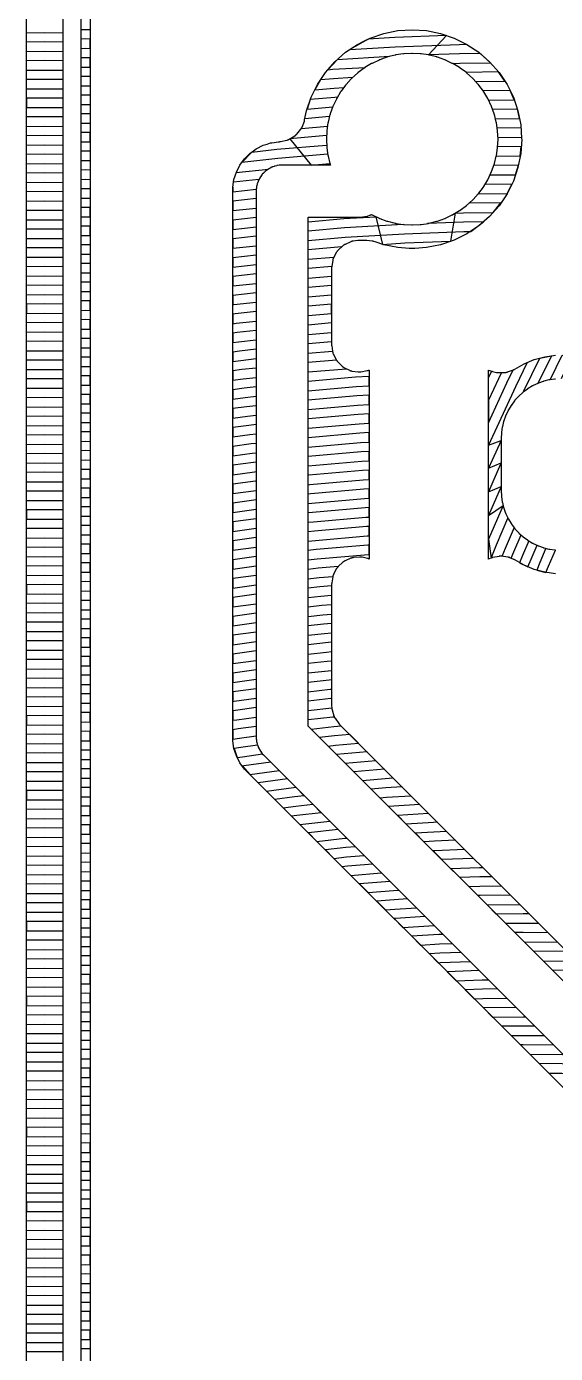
# Model space of a CAD drawing. Header units: metres. Extents: x 100 to 171, y -146 to -25.
# Drawn here: x 100.08 to 110.25, y -65.36 to -39.83 of the extents above; entities that cross this region are included whole.
import ezdxf

# ---------------------------------------------------------------- set-up
doc = ezdxf.new("R2010")
doc.units = ezdxf.units.M

msp = doc.modelspace()

# ---------------------------------------------------------------- linework, layer by layer
for points in [[(100.085, -145.421), (100.085, -25.379), (100.088, -25.314), (100.101, -25.229), (100.122, -25.146), (100.151, -25.065), (100.187, -24.987), (100.232, -24.913), (100.283, -24.844), (100.341, -24.781), (100.404, -24.723), (100.473, -24.672), (100.547, -24.627), (100.625, -24.591), (100.706, -24.562), (100.789, -24.541), (100.874, -24.528), (100.939, -24.525), (169.981, -24.525)], [(100.785, -25.393), (100.785, -25.396), (100.785, -25.4), (100.785, -145.4)], [(101.135, -145.225), (101.135, -25.575)], [(101.311, -26.394), (101.223, -26.393), (101.135, -26.394), (101.135, -26.214), (101.223, -26.213), (101.318, -26.215), (101.313, -26.25), (101.312, -26.253), (101.312, -26.257), (101.311, -26.26), (101.311, -26.264), (101.311, -26.267), (101.311, -26.271), (101.311, -26.275), (101.311, -144.525)], [(100.085, -39.954), (100.435, -39.95), (100.785, -39.954), (100.785, -40.134), (100.435, -40.13), (100.085, -40.134)], [(101.311, -40.794), (101.223, -40.793), (101.135, -40.794), (101.135, -40.614), (101.223, -40.613), (101.311, -40.614), (101.311, -40.434), (101.223, -40.433), (101.135, -40.434), (101.135, -40.254), (101.223, -40.253), (101.311, -40.254), (101.311, -40.074), (101.223, -40.073), (101.135, -40.074), (101.135, -39.894), (101.223, -39.893), (101.311, -39.894)], [(104.049, -42.925), (104.073, -42.777), (104.119, -42.635), (104.187, -42.502), (104.275, -42.381), (104.381, -42.275), (104.502, -42.187), (104.635, -42.119), (104.712, -42.094), (104.777, -42.073), (104.8, -42.069), (104.926, -42.049), (104.942, -42.049), (104.945, -42.049), (104.949, -42.049), (104.952, -42.048), (104.956, -42.048), (104.96, -42.047), (104.963, -42.047), (104.967, -42.046), (104.97, -42.045), (105.09, -42.019), (105.094, -42.018), (105.098, -42.017), (105.101, -42.016), (105.105, -42.015), (105.109, -42.014), (105.112, -42.012), (105.116, -42.011), (105.119, -42.009), (105.123, -42.008), (105.126, -42.006), (105.13, -42.004), (105.133, -42.002), (105.136, -42.001), (105.241, -41.936), (105.244, -41.934), (105.248, -41.932), (105.251, -41.93), (105.254, -41.928), (105.257, -41.925), (105.26, -41.923), (105.263, -41.921), (105.265, -41.918), (105.268, -41.915), (105.271, -41.913), (105.274, -41.91), (105.276, -41.907), (105.279, -41.904), (105.357, -41.809), (105.36, -41.806), (105.362, -41.803), (105.364, -41.8), (105.366, -41.797), (105.368, -41.794), (105.37, -41.791), (105.372, -41.787), (105.374, -41.784), (105.376, -41.781), (105.378, -41.777), (105.379, -41.774), (105.381, -41.77), (105.382, -41.767), (105.426, -41.652), (105.427, -41.648), (105.428, -41.645), (105.429, -41.641), (105.43, -41.638), (105.431, -41.635), (105.432, -41.631), (105.432, -41.628), (105.467, -41.455), (105.555, -41.194), (105.677, -40.947), (105.83, -40.719), (106.012, -40.512), (106.219, -40.33), (106.447, -40.177), (106.571, -40.116), (106.694, -40.055), (106.955, -39.967), (107.225, -39.913), (107.5, -39.895), (107.775, -39.913), (108.045, -39.967), (108.306, -40.055), (108.553, -40.177), (108.781, -40.33), (108.988, -40.512), (109.17, -40.719), (109.323, -40.947), (109.445, -41.194), (109.533, -41.455), (109.587, -41.725), (109.604, -41.99), (109.605, -42), (109.587, -42.275), (109.533, -42.545), (109.445, -42.806), (109.323, -43.053), (109.17, -43.281), (108.988, -43.488), (108.781, -43.67), (108.553, -43.823), (108.306, -43.945), (108.045, -44.033), (107.775, -44.087), (107.549, -44.102), (107.5, -44.105), (107.444, -44.101), (107.225, -44.087), (106.955, -44.033), (106.789, -43.977), (106.786, -43.976), (106.783, -43.975), (106.757, -43.967), (106.753, -43.966), (106.749, -43.965), (106.745, -43.964), (106.742, -43.963), (106.738, -43.963), (106.734, -43.962), (106.73, -43.962), (106.727, -43.961), (106.627, -43.953), (106.627, -43.953), (106.623, -43.952), (106.62, -43.952), (106.616, -43.951), (106.612, -43.951), (106.609, -43.951), (106.605, -43.951), (106.601, -43.951), (106.601, -43.951), (106.601, -43.95), (106.597, -43.95), (106.593, -43.95), (106.59, -43.95), (106.586, -43.95), (106.583, -43.95), (106.581, -43.951), (106.475, -43.951), (106.471, -43.951), (106.467, -43.951), (106.463, -43.951), (106.46, -43.951), (106.456, -43.952), (106.364, -43.963), (106.361, -43.964), (106.357, -43.964), (106.353, -43.965), (106.35, -43.966), (106.346, -43.966), (106.343, -43.967), (106.339, -43.968), (106.336, -43.969), (106.333, -43.971), (106.329, -43.972), (106.326, -43.973), (106.322, -43.975), (106.21, -44.024), (106.206, -44.026), (106.203, -44.027), (106.199, -44.029), (106.196, -44.031), (106.193, -44.033), (106.19, -44.035), (106.186, -44.037), (106.183, -44.039), (106.18, -44.041), (106.177, -44.044), (106.174, -44.046), (106.171, -44.048), (106.168, -44.051), (106.078, -44.134), (106.075, -44.137), (106.072, -44.14), (106.07, -44.142), (106.067, -44.145), (106.065, -44.148), (106.062, -44.151), (106.06, -44.154), (106.058, -44.157), (106.055, -44.16), (106.053, -44.164), (106.051, -44.167), (106.049, -44.17), (106.047, -44.173), (105.989, -44.282), (105.987, -44.285), (105.985, -44.288), (105.984, -44.292), (105.982, -44.295), (105.981, -44.299), (105.98, -44.303), (105.978, -44.306), (105.977, -44.31), (105.976, -44.313), (105.975, -44.317), (105.974, -44.321), (105.973, -44.325), (105.973, -44.328), (105.953, -44.45), (105.952, -44.453), (105.952, -44.457), (105.951, -44.46), (105.951, -44.464), (105.951, -44.467), (105.951, -44.471), (105.951, -44.475), (105.951, -45.956), (105.951, -45.959), (105.951, -45.963), (105.951, -45.966), (105.951, -45.97), (105.951, -45.973), (105.952, -45.977), (105.966, -46.078), (105.966, -46.082), (105.967, -46.085), (105.968, -46.089), (105.969, -46.093), (105.97, -46.096), (105.971, -46.1), (105.972, -46.104), (105.973, -46.107), (105.974, -46.111), (105.976, -46.114), (105.977, -46.118), (105.979, -46.121), (106.031, -46.233), (106.033, -46.236), (106.035, -46.239), (106.036, -46.243), (106.038, -46.246), (106.04, -46.249), (106.042, -46.252), (106.045, -46.256), (106.047, -46.259), (106.049, -46.262), (106.052, -46.265), (106.054, -46.268), (106.057, -46.27), (106.059, -46.273), (106.145, -46.362), (106.148, -46.364), (106.15, -46.367), (106.153, -46.369), (106.156, -46.372), (106.159, -46.374), (106.162, -46.377), (106.165, -46.379), (106.168, -46.381), (106.171, -46.383), (106.175, -46.385), (106.178, -46.387), (106.181, -46.389), (106.185, -46.391), (106.295, -46.447), (106.298, -46.448), (106.301, -46.45), (106.305, -46.451), (106.308, -46.453), (106.312, -46.454), (106.316, -46.455), (106.319, -46.457), (106.323, -46.458), (106.327, -46.459), (106.33, -46.459), (106.334, -46.46), (106.338, -46.461), (106.342, -46.461), (106.464, -46.478), (106.467, -46.479), (106.471, -46.479), (106.475, -46.48), (106.479, -46.48), (106.483, -46.48), (106.486, -46.48), (106.49, -46.48), (106.494, -46.48), (106.498, -46.479), (106.502, -46.479), (106.505, -46.478), (106.509, -46.478), (106.513, -46.477), (106.634, -46.454), (106.637, -46.453), (106.641, -46.452), (106.644, -46.451), (106.648, -46.45), (106.651, -46.449), (106.654, -46.448), (106.658, -46.447), (106.67, -46.442), (106.67, -50.078), (106.658, -50.073), (106.654, -50.072), (106.651, -50.071), (106.648, -50.07), (106.645, -50.069), (106.641, -50.068), (106.638, -50.067), (106.538, -50.045), (106.534, -50.044), (106.531, -50.043), (106.527, -50.043), (106.523, -50.042), (106.519, -50.042), (106.516, -50.042), (106.512, -50.041), (106.508, -50.041), (106.504, -50.041), (106.501, -50.041), (106.497, -50.041), (106.493, -50.042), (106.37, -50.052), (106.367, -50.052), (106.363, -50.053), (106.359, -50.053), (106.355, -50.054), (106.351, -50.055), (106.348, -50.056), (106.344, -50.056), (106.34, -50.058), (106.337, -50.059), (106.333, -50.06), (106.329, -50.061), (106.326, -50.063), (106.322, -50.064), (106.21, -50.114), (106.206, -50.115), (106.203, -50.117), (106.199, -50.118), (106.196, -50.12), (106.193, -50.122), (106.19, -50.124), (106.186, -50.126), (106.183, -50.129), (106.18, -50.131), (106.177, -50.133), (106.174, -50.135), (106.171, -50.138), (106.168, -50.141), (106.078, -50.224), (106.075, -50.227), (106.072, -50.229), (106.07, -50.232), (106.067, -50.235), (106.065, -50.238), (106.062, -50.241), (106.06, -50.244), (106.058, -50.247), (106.055, -50.25), (106.053, -50.253), (106.051, -50.256), (106.049, -50.26), (106.047, -50.263), (105.989, -50.371), (105.987, -50.375), (105.985, -50.378), (105.984, -50.381), (105.982, -50.385), (105.981, -50.388), (105.98, -50.392), (105.978, -50.396), (105.977, -50.399), (105.976, -50.403), (105.975, -50.407), (105.974, -50.41), (105.973, -50.414), (105.973, -50.418), (105.953, -50.539), (105.952, -50.543), (105.952, -50.546), (105.951, -50.55), (105.951, -50.553), (105.951, -50.557), (105.951, -50.56), (105.951, -50.564), (105.951, -52.889), (105.951, -52.892), (105.951, -52.895), (105.951, -52.899), (105.954, -52.945), (105.954, -52.949), (105.954, -52.952), (105.955, -52.956), (105.955, -52.96), (105.956, -52.964), (105.957, -52.967), (105.958, -52.971), (105.959, -52.975), (105.96, -52.978), (105.995, -53.096), (105.996, -53.1), (105.997, -53.104), (105.998, -53.107), (106, -53.111), (106.001, -53.114), (106.003, -53.118), (106.005, -53.121), (106.006, -53.124), (106.008, -53.128), (106.01, -53.131), (106.012, -53.134), (106.014, -53.138), (106.016, -53.141), (106.088, -53.241), (106.09, -53.244), (106.092, -53.247), (106.094, -53.249), (106.097, -53.252), (106.099, -53.255), (106.102, -53.257), (106.104, -53.26), (116.74, -63.896)], [(108.274, -40.543), (108.413, -40.538), (109.005, -40.53), (108.807, -40.353), (108.409, -40.358), (107.81, -40.38), (108.162, -40.007), (107.166, -40.043), (106.655, -40.075), (106.298, -40.277), (107.175, -40.223), (108.404, -40.178), (108.55, -40.176)], [(100.085, -40.314), (100.435, -40.31), (100.785, -40.314)], [(100.785, -40.494), (100.435, -40.49), (100.085, -40.494)], [(116.707, -64.5), (105.5, -53.293), (105.5, -43.5), (106.5, -43.5), (106.504, -43.5), (106.507, -43.5), (106.542, -43.498), (106.545, -43.498), (106.549, -43.498), (106.553, -43.497), (106.556, -43.497), (106.59, -43.492), (106.594, -43.491), (106.598, -43.491), (106.601, -43.49), (106.605, -43.489), (106.638, -43.481), (106.642, -43.48), (106.645, -43.479), (106.649, -43.478), (106.652, -43.476), (106.685, -43.465), (106.688, -43.463), (106.691, -43.462), (106.695, -43.461), (106.698, -43.459), (106.715, -43.451), (106.716, -43.452), (106.719, -43.453), (106.722, -43.455), (106.725, -43.457), (106.729, -43.458), (106.862, -43.521), (106.865, -43.523), (106.869, -43.524), (106.872, -43.526), (106.875, -43.527), (107.014, -43.577), (107.018, -43.578), (107.021, -43.579), (107.025, -43.58), (107.028, -43.581), (107.171, -43.617), (107.174, -43.618), (107.178, -43.618), (107.182, -43.619), (107.185, -43.62), (107.331, -43.641), (107.335, -43.642), (107.338, -43.642), (107.342, -43.642), (107.346, -43.643), (107.493, -43.65), (107.496, -43.65), (107.5, -43.65), (107.504, -43.65), (107.507, -43.65), (107.654, -43.643), (107.658, -43.642), (107.662, -43.642), (107.665, -43.642), (107.669, -43.641), (107.815, -43.62), (107.818, -43.619), (107.822, -43.618), (107.826, -43.618), (107.829, -43.617), (107.972, -43.581), (107.975, -43.58), (107.979, -43.579), (107.982, -43.578), (107.986, -43.577), (108.125, -43.527), (108.128, -43.526), (108.131, -43.524), (108.135, -43.523), (108.138, -43.521), (108.271, -43.458), (108.275, -43.457), (108.278, -43.455), (108.281, -43.453), (108.284, -43.452), (108.41, -43.376), (108.414, -43.374), (108.417, -43.372), (108.42, -43.37), (108.423, -43.368), (108.541, -43.28), (108.544, -43.278), (108.547, -43.275), (108.55, -43.273), (108.552, -43.271), (108.661, -43.172), (108.664, -43.169), (108.667, -43.167), (108.669, -43.164), (108.672, -43.161), (108.771, -43.052), (108.773, -43.05), (108.775, -43.047), (108.778, -43.044), (108.78, -43.041), (108.868, -42.923), (108.87, -42.92), (108.872, -42.917), (108.874, -42.914), (108.876, -42.91), (108.952, -42.784), (108.953, -42.781), (108.955, -42.778), (108.957, -42.775), (108.958, -42.771), (109.021, -42.638), (109.023, -42.635), (109.024, -42.631), (109.026, -42.628), (109.027, -42.625), (109.077, -42.486), (109.078, -42.482), (109.079, -42.479), (109.08, -42.475), (109.081, -42.472), (109.117, -42.329), (109.118, -42.326), (109.118, -42.322), (109.119, -42.318), (109.12, -42.315), (109.141, -42.169), (109.142, -42.165), (109.142, -42.162), (109.142, -42.158), (109.143, -42.154), (109.15, -42.007), (109.15, -42.004), (109.15, -42), (109.15, -41.996), (109.15, -41.993), (109.143, -41.846), (109.142, -41.842), (109.142, -41.838), (109.142, -41.835), (109.141, -41.831), (109.12, -41.685), (109.119, -41.682), (109.118, -41.678), (109.118, -41.674), (109.117, -41.671), (109.081, -41.528), (109.08, -41.525), (109.079, -41.521), (109.078, -41.518), (109.077, -41.514), (109.027, -41.375), (109.026, -41.372), (109.024, -41.369), (109.023, -41.365), (109.021, -41.362), (108.958, -41.229), (108.957, -41.225), (108.955, -41.222), (108.953, -41.219), (108.952, -41.216), (108.876, -41.09), (108.874, -41.086), (108.872, -41.083), (108.87, -41.08), (108.868, -41.077), (108.78, -40.959), (108.778, -40.956), (108.775, -40.953), (108.773, -40.95), (108.771, -40.948), (108.672, -40.839), (108.669, -40.836), (108.667, -40.833), (108.664, -40.831), (108.661, -40.828), (108.552, -40.729), (108.55, -40.727), (108.547, -40.725), (108.544, -40.722), (108.541, -40.72), (108.423, -40.632), (108.42, -40.63), (108.417, -40.628), (108.414, -40.626), (108.41, -40.624), (108.284, -40.548), (108.281, -40.547), (108.278, -40.545), (108.275, -40.543), (108.271, -40.542), (108.138, -40.479), (108.135, -40.477), (108.131, -40.476), (108.128, -40.474), (108.125, -40.473), (107.986, -40.423), (107.982, -40.422), (107.979, -40.421), (107.975, -40.42), (107.972, -40.419), (107.829, -40.383), (107.826, -40.382), (107.822, -40.382), (107.818, -40.381), (107.815, -40.38), (107.669, -40.359), (107.665, -40.358), (107.662, -40.358), (107.658, -40.358), (107.654, -40.357), (107.507, -40.35), (107.504, -40.35), (107.5, -40.35), (107.496, -40.35), (107.493, -40.35), (107.346, -40.357), (107.342, -40.358), (107.338, -40.358), (107.335, -40.358), (107.331, -40.359), (107.185, -40.38), (107.182, -40.381), (107.178, -40.382), (107.174, -40.382), (107.171, -40.383), (107.028, -40.419), (107.025, -40.42), (107.021, -40.421), (107.018, -40.422), (107.014, -40.423), (106.875, -40.473), (106.872, -40.474), (106.869, -40.476), (106.865, -40.477), (106.862, -40.479), (106.729, -40.542), (106.725, -40.543), (106.722, -40.545), (106.719, -40.547), (106.716, -40.548), (106.59, -40.624), (106.586, -40.626), (106.583, -40.628), (106.58, -40.63), (106.577, -40.632), (106.459, -40.72), (106.456, -40.722), (106.453, -40.725), (106.45, -40.727), (106.448, -40.729), (106.339, -40.828), (106.336, -40.831), (106.333, -40.833), (106.331, -40.836), (106.328, -40.839), (106.229, -40.948), (106.227, -40.95), (106.225, -40.953), (106.222, -40.956), (106.22, -40.959), (106.132, -41.077), (106.13, -41.08), (106.128, -41.083), (106.126, -41.086), (106.124, -41.09), (106.048, -41.216), (106.047, -41.219), (106.045, -41.222), (106.043, -41.225), (106.042, -41.229), (105.979, -41.362), (105.977, -41.365), (105.976, -41.369), (105.974, -41.372), (105.973, -41.375), (105.923, -41.514), (105.922, -41.518), (105.921, -41.521), (105.92, -41.525), (105.919, -41.528), (105.883, -41.671), (105.882, -41.674), (105.882, -41.678), (105.881, -41.682), (105.88, -41.685), (105.859, -41.831), (105.858, -41.835), (105.858, -41.838), (105.858, -41.842), (105.857, -41.846), (105.85, -41.993), (105.85, -41.996), (105.85, -42), (105.85, -42.004), (105.85, -42.007), (105.857, -42.154), (105.858, -42.158), (105.858, -42.162), (105.858, -42.165), (105.859, -42.169), (105.88, -42.315), (105.881, -42.318), (105.882, -42.322), (105.882, -42.326), (105.883, -42.329), (105.919, -42.472), (105.92, -42.475), (105.921, -42.479), (105.922, -42.482), (105.923, -42.486), (105.928, -42.5), (105, -42.5), (104.996, -42.5), (104.993, -42.5), (104.958, -42.502), (104.955, -42.502), (104.951, -42.502), (104.947, -42.503), (104.944, -42.503), (104.91, -42.508), (104.906, -42.509), (104.902, -42.509), (104.899, -42.51), (104.895, -42.511), (104.862, -42.519), (104.858, -42.52), (104.855, -42.521), (104.851, -42.522), (104.848, -42.524), (104.815, -42.535), (104.812, -42.537), (104.809, -42.538), (104.805, -42.539), (104.802, -42.541), (104.771, -42.556), (104.767, -42.557), (104.764, -42.559), (104.761, -42.561), (104.758, -42.563), (104.728, -42.58), (104.725, -42.582), (104.722, -42.584), (104.719, -42.586), (104.716, -42.588), (104.688, -42.609), (104.686, -42.611), (104.683, -42.613), (104.68, -42.616), (104.677, -42.618), (104.652, -42.641), (104.649, -42.644), (104.646, -42.646), (104.644, -42.649), (104.641, -42.652), (104.618, -42.677), (104.616, -42.68), (104.613, -42.683), (104.611, -42.686), (104.609, -42.688), (104.588, -42.716), (104.586, -42.719), (104.584, -42.722), (104.582, -42.725), (104.58, -42.728), (104.563, -42.758), (104.561, -42.761), (104.559, -42.764), (104.557, -42.767), (104.556, -42.771), (104.541, -42.802), (104.539, -42.805), (104.538, -42.809), (104.537, -42.812), (104.535, -42.815), (104.524, -42.848), (104.522, -42.851), (104.521, -42.855), (104.52, -42.858), (104.519, -42.862), (104.511, -42.895), (104.51, -42.899), (104.509, -42.902), (104.509, -42.906), (104.508, -42.91), (104.503, -42.944), (104.503, -42.947), (104.502, -42.951), (104.502, -42.955), (104.502, -42.958), (104.5, -42.993), (104.5, -42.996), (104.5, -43), (104.5, -53.5)], [(107.064, -40.41), (106.057, -40.472), (105.876, -40.666), (105.973, -40.657), (106.598, -40.619)], [(100.085, -40.674), (100.435, -40.67), (100.785, -40.674)], [(106.354, -40.814), (105.987, -40.837), (105.736, -40.859), (105.627, -41.049), (106, -41.017), (106.186, -41.005)], [(108.722, -40.894), (109.283, -40.887), (109.161, -40.708), (108.536, -40.716)], [(100.785, -40.854), (100.435, -40.85), (100.085, -40.854)], [(100.085, -41.034), (100.435, -41.03), (100.785, -41.034)], [(101.311, -41.154), (101.223, -41.153), (101.135, -41.154), (101.135, -40.974), (101.223, -40.973), (101.311, -40.974)], [(108.969, -41.251), (109.462, -41.245), (109.381, -41.066), (108.864, -41.072)], [(100.785, -41.214), (100.435, -41.21), (100.085, -41.214), (100.085, -41.394), (100.435, -41.39), (100.785, -41.394)], [(101.311, -41.514), (101.223, -41.513), (101.135, -41.514), (101.135, -41.334), (101.223, -41.333), (101.311, -41.334)], [(106.062, -41.193), (106.013, -41.196), (105.541, -41.237), (105.478, -41.423), (105.971, -41.38)], [(100.785, -41.574), (100.435, -41.57), (100.085, -41.574)], [(105.91, -41.566), (105.437, -41.607)], [(109.101, -41.609), (109.563, -41.604), (109.523, -41.424), (109.047, -41.43)], [(100.085, -41.754), (100.435, -41.75), (100.785, -41.754)], [(101.311, -42.234), (101.223, -42.233), (101.135, -42.234), (101.135, -42.054), (101.223, -42.053), (101.311, -42.054), (101.311, -41.874), (101.223, -41.873), (101.135, -41.874), (101.135, -41.694), (101.223, -41.693), (101.311, -41.694)], [(105.369, -41.793), (105.871, -41.75)], [(109.591, -41.783), (109.135, -41.789)], [(100.785, -41.934), (100.435, -41.93), (100.085, -41.934)], [(100.085, -42.114), (100.435, -42.11), (100.785, -42.114)], [(105.877, -42.292), (104.915, -42.374), (104.224, -42.451), (104.417, -42.249), (104.897, -42.195), (105.855, -42.113)], [(105.853, -41.932), (105.148, -41.993), (105.557, -42.5), (105.918, -42.469)], [(109.149, -41.969), (109.603, -41.963)], [(100.785, -42.294), (100.435, -42.29), (100.085, -42.294)], [(109.117, -42.329), (109.577, -42.323), (109.596, -42.143), (109.143, -42.149)], [(100.085, -42.474), (100.435, -42.47), (100.785, -42.474)], [(101.311, -42.594), (101.223, -42.593), (101.135, -42.594), (101.135, -42.414), (101.223, -42.413), (101.311, -42.414)], [(104.116, -42.644), (104.736, -42.575)], [(108.997, -42.69), (109.486, -42.684), (109.541, -42.504), (109.068, -42.51)], [(100.785, -42.654), (100.435, -42.65), (100.085, -42.654)], [(100.085, -42.834), (100.435, -42.83), (100.785, -42.834)], [(101.311, -42.954), (101.223, -42.953), (101.135, -42.954), (101.135, -42.774), (101.223, -42.773), (101.311, -42.774)], [(104.553, -42.777), (104.064, -42.831)], [(108.77, -43.053), (109.326, -43.046), (109.415, -42.865), (108.899, -42.872)], [(100.785, -43.014), (100.435, -43.01), (100.085, -43.014)], [(101.311, -44.034), (101.223, -44.033), (101.135, -44.034), (101.135, -43.854), (101.223, -43.853), (101.311, -43.854), (101.311, -43.674), (101.223, -43.673), (101.135, -43.674), (101.135, -43.494), (101.223, -43.493), (101.311, -43.494), (101.311, -43.314), (101.223, -43.313), (101.135, -43.314), (101.135, -43.134), (101.223, -43.133), (101.311, -43.134)], [(115.881, -65.725), (104.275, -54.119), (104.187, -53.998), (104.119, -53.865), (104.073, -53.723), (104.049, -53.575), (104.049, -42.925), (104.049, -43.014), (104.501, -42.964)], [(100.085, -43.194), (100.435, -43.19), (100.785, -43.194)], [(100.785, -43.374), (100.435, -43.37), (100.085, -43.374)], [(104.5, -43.145), (104.049, -43.195), (104.049, -43.376), (104.5, -43.326), (104.5, -43.507), (104.049, -43.557), (104.049, -43.738), (104.5, -43.688), (104.5, -43.869), (104.049, -43.919), (104.049, -44.1), (104.5, -44.05), (104.5, -44.231), (104.049, -44.281), (104.049, -44.462), (104.5, -44.413), (104.5, -44.594), (104.049, -44.644), (104.049, -44.825), (104.5, -44.775), (104.5, -44.956), (104.049, -45.006), (104.049, -45.187), (104.071, -45.184), (104.5, -45.137), (104.5, -45.318), (104.093, -45.363), (104.049, -45.369), (104.049, -45.551), (104.115, -45.542), (104.5, -45.499), (104.5, -45.68), (104.137, -45.72), (104.049, -45.732), (104.049, -45.914), (104.159, -45.899), (104.5, -45.861), (104.5, -46.042), (104.181, -46.078), (104.049, -46.096), (104.049, -46.277), (104.203, -46.256), (104.5, -46.223), (104.5, -46.405), (104.225, -46.435), (104.049, -46.459), (104.049, -46.64), (104.247, -46.614), (104.5, -46.586), (104.5, -46.767), (104.269, -46.792), (104.049, -46.822), (104.049, -47.004), (104.291, -46.971), (104.5, -46.948), (104.5, -47.129), (104.313, -47.15), (104.049, -47.185), (104.049, -47.367), (104.336, -47.328), (104.5, -47.31), (104.5, -47.491), (104.358, -47.507), (104.049, -47.549), (104.049, -47.73), (104.38, -47.685), (104.5, -47.672), (104.5, -47.853), (104.402, -47.864), (104.049, -47.912), (104.049, -48.094), (104.424, -48.043), (104.5, -48.034), (104.5, -48.215), (104.446, -48.221), (104.049, -48.275), (104.049, -48.457), (104.468, -48.4), (104.5, -48.397), (104.5, -48.578), (104.49, -48.579), (104.049, -48.639), (104.049, -48.82), (104.5, -48.759), (104.5, -48.941), (104.049, -49.002), (104.049, -49.183), (104.5, -49.122), (104.5, -49.304), (104.049, -49.365), (104.049, -49.547), (104.5, -49.486), (104.5, -49.667), (104.049, -49.728), (104.049, -49.91), (104.5, -49.849), (104.5, -50.03), (104.049, -50.092), (104.049, -50.273), (104.5, -50.212), (104.5, -50.394), (104.049, -50.455), (104.049, -50.637), (104.5, -50.575), (104.5, -50.757), (104.049, -50.818), (104.049, -51), (104.5, -50.939), (104.5, -51.12), (104.049, -51.181), (104.049, -51.363), (104.5, -51.302), (104.5, -51.484), (104.049, -51.545), (104.049, -51.726), (104.5, -51.665), (104.5, -51.847), (104.049, -51.908), (104.049, -52.09), (104.5, -52.028), (104.5, -52.21), (104.049, -52.271), (104.049, -52.453), (104.5, -52.392), (104.5, -52.573), (104.049, -52.635), (104.049, -52.817), (104.075, -52.813), (104.5, -52.755), (104.5, -52.937), (104.101, -52.991), (104.049, -52.999), (104.049, -53.181), (104.128, -53.169), (104.5, -53.118), (104.5, -53.3), (104.154, -53.347), (104.049, -53.364), (104.049, -53.546), (104.181, -53.525), (104.5, -53.482), (104.5, -53.5), (104.5, -53.504), (104.5, -53.507), (104.502, -53.542), (104.502, -53.545), (104.502, -53.549), (104.503, -53.553), (104.503, -53.556), (104.508, -53.59), (104.509, -53.594), (104.509, -53.598), (104.51, -53.601), (104.511, -53.605), (104.519, -53.638), (104.52, -53.642), (104.521, -53.645), (104.522, -53.649), (104.524, -53.652), (104.535, -53.685), (104.537, -53.688), (104.538, -53.691), (104.539, -53.695), (104.541, -53.698), (104.556, -53.729), (104.557, -53.733), (104.559, -53.736), (104.561, -53.739), (104.563, -53.742), (104.58, -53.772), (104.582, -53.775), (104.584, -53.778), (104.586, -53.781), (104.588, -53.784), (104.609, -53.812), (104.611, -53.814), (104.613, -53.817), (104.616, -53.82), (104.618, -53.823), (104.641, -53.848), (104.644, -53.851), (104.646, -53.854), (116.146, -65.354)], [(107.324, -43.64), (106.198, -43.709), (105.5, -43.769), (105.5, -43.589), (106.185, -43.53), (106.8, -43.492), (106.93, -44.025), (107.36, -43.998), (108.243, -43.966), (108.333, -43.422), (108.484, -43.417), (109.058, -43.41), (109.206, -43.228), (108.591, -43.235)], [(100.085, -43.554), (100.435, -43.55), (100.785, -43.554)], [(106.142, -44.075), (105.5, -44.131), (105.5, -43.95), (106.212, -43.889), (107.352, -43.819), (108.493, -43.777), (108.624, -43.775), (108.87, -43.592), (108.488, -43.597), (107.797, -43.622)], [(100.785, -43.734), (100.435, -43.73), (100.085, -43.734)], [(100.085, -43.914), (100.435, -43.91), (100.785, -43.914), (100.785, -44.094), (100.435, -44.09), (100.085, -44.094)], [(100.085, -44.274), (100.435, -44.27), (100.785, -44.274)], [(101.311, -44.394), (101.223, -44.393), (101.135, -44.394), (101.135, -44.214), (101.223, -44.213), (101.311, -44.214)], [(105.952, -44.453), (105.5, -44.492), (105.5, -44.311), (105.996, -44.269)], [(100.785, -44.454), (100.435, -44.45), (100.085, -44.454)], [(100.085, -44.634), (100.435, -44.63), (100.785, -44.634)], [(101.311, -44.754), (101.223, -44.753), (101.135, -44.754), (101.135, -44.574), (101.223, -44.573), (101.311, -44.574)], [(105.951, -44.814), (105.5, -44.853), (105.5, -44.673), (105.951, -44.634)], [(100.785, -44.814), (100.435, -44.81), (100.085, -44.814)], [(100.085, -44.994), (100.435, -44.99), (100.785, -44.994)], [(100.785, -45.174), (100.435, -45.17), (100.085, -45.174), (100.085, -45.354), (100.435, -45.35), (100.785, -45.354)], [(101.311, -45.834), (101.223, -45.833), (101.135, -45.834), (101.135, -45.654), (101.223, -45.653), (101.311, -45.654), (101.311, -45.474), (101.223, -45.473), (101.135, -45.474), (101.135, -45.294), (101.223, -45.293), (101.311, -45.294), (101.311, -45.114), (101.223, -45.113), (101.135, -45.114), (101.135, -44.934), (101.223, -44.933), (101.311, -44.934)], [(105.951, -45.537), (105.5, -45.576), (105.5, -45.395), (105.951, -45.356), (105.951, -45.176), (105.5, -45.215), (105.5, -45.034), (105.951, -44.995)], [(100.785, -45.534), (100.435, -45.53), (100.085, -45.534)], [(100.085, -45.714), (100.435, -45.71), (100.785, -45.714)], [(100.785, -45.894), (100.435, -45.89), (100.085, -45.894)], [(105.951, -45.898), (105.5, -45.937), (105.5, -45.757), (105.951, -45.718)], [(100.085, -46.074), (100.435, -46.07), (100.785, -46.074)], [(101.311, -46.194), (101.223, -46.193), (101.135, -46.194), (101.135, -46.014), (101.223, -46.013), (101.311, -46.014)], [(106.042, -46.252), (105.5, -46.298), (105.5, -46.118), (105.966, -46.078)], [(108.97, -50.078), (108.97, -46.442), (109.025, -46.463), (109.029, -46.464), (109.033, -46.466), (109.037, -46.467), (109.041, -46.468), (109.12, -46.488), (109.124, -46.489), (109.127, -46.489), (109.131, -46.49), (109.135, -46.491), (109.138, -46.491), (109.142, -46.492), (109.146, -46.492), (109.15, -46.492), (109.153, -46.492), (109.157, -46.492), (109.161, -46.492), (109.284, -46.489), (109.288, -46.489), (109.291, -46.489), (109.295, -46.488), (109.299, -46.488), (109.303, -46.487), (109.307, -46.487), (109.31, -46.486), (109.314, -46.485), (109.318, -46.484), (109.321, -46.483), (109.325, -46.482), (109.329, -46.481), (109.332, -46.479), (109.448, -46.436), (109.451, -46.435), (109.454, -46.434), (109.457, -46.432), (109.461, -46.431), (109.464, -46.429), (109.467, -46.427), (109.47, -46.426), (109.651, -46.321), (109.844, -46.241), (110.047, -46.187), (110.255, -46.159)], [(109.635, -46.868), (109.646, -46.843), (109.954, -46.212), (110.175, -46.17), (109.917, -46.699)], [(110.151, -46.63), (110.38, -46.159), (110.574, -46.174), (110.361, -46.61)], [(100.785, -46.254), (100.435, -46.25), (100.085, -46.254)], [(100.085, -46.434), (100.435, -46.43), (100.785, -46.434)], [(101.311, -47.274), (101.223, -47.273), (101.135, -47.274), (101.135, -47.094), (101.223, -47.093), (101.311, -47.094), (101.311, -46.914), (101.223, -46.913), (101.135, -46.914), (101.135, -46.734), (101.223, -46.733), (101.311, -46.734), (101.311, -46.554), (101.223, -46.553), (101.135, -46.554), (101.135, -46.374), (101.223, -46.373), (101.311, -46.374)], [(106.079, -50.223), (105.691, -50.256), (105.5, -50.278), (105.5, -50.096), (105.674, -50.077), (106.662, -49.992), (106.67, -49.992), (106.67, -49.811), (106.649, -49.813), (105.656, -49.898), (105.5, -49.915), (105.5, -49.734), (105.639, -49.719), (106.635, -49.633), (106.67, -49.631), (106.67, -49.451), (106.622, -49.454), (105.621, -49.54), (105.5, -49.553), (105.5, -49.372), (105.603, -49.361), (106.609, -49.274), (106.67, -49.27), (106.67, -49.09), (106.596, -49.095), (105.586, -49.182), (105.5, -49.191), (105.5, -49.01), (105.568, -49.002), (106.582, -48.915), (106.67, -48.91), (106.67, -48.729), (106.569, -48.736), (105.55, -48.823), (105.5, -48.829), (105.5, -48.648), (105.533, -48.644), (106.556, -48.556), (106.67, -48.549), (106.67, -48.369), (106.543, -48.377), (105.515, -48.465), (105.5, -48.467), (105.5, -48.286), (106.53, -48.197), (106.67, -48.188), (106.67, -48.008), (106.516, -48.017), (105.5, -48.105), (105.5, -47.924), (106.503, -47.838), (106.67, -47.828), (106.67, -47.647), (106.49, -47.658), (105.5, -47.744), (105.5, -47.563), (106.477, -47.479), (106.67, -47.467), (106.67, -47.287), (106.463, -47.299), (105.5, -47.382), (105.5, -47.202), (106.45, -47.12), (106.67, -47.106), (106.67, -46.926), (106.437, -46.94), (105.5, -47.021), (105.5, -46.84), (106.424, -46.761), (106.67, -46.746), (106.67, -46.565), (106.41, -46.581), (105.5, -46.66), (105.5, -46.479), (106.234, -46.416)], [(109.713, -46.296), (109.484, -46.766), (108.97, -47.887), (109.21, -47.795), (109.035, -48.178), (108.97, -48.329), (109.21, -48.227), (109.199, -48.251), (108.97, -48.786), (109.21, -48.683), (108.97, -49.243), (109.248, -49.05), (108.97, -49.699), (109.019, -50.059), (109.121, -49.804), (109.341, -49.292)], [(109.217, -46.491), (109.158, -46.612), (108.97, -47.023), (108.97, -47.455), (109.321, -46.689), (109.443, -46.438)], [(100.785, -46.614), (100.435, -46.61), (100.085, -46.614)], [(108.97, -46.59), (108.995, -46.535), (109.03, -46.465)], [(110.255, -46.615), (110.251, -46.615), (110.247, -46.616), (110.244, -46.616), (110.24, -46.616), (110.143, -46.631), (110.139, -46.631), (110.136, -46.632), (110.132, -46.633), (110.128, -46.634), (110.033, -46.658), (110.03, -46.658), (110.026, -46.66), (110.023, -46.661), (110.019, -46.662), (109.927, -46.695), (109.923, -46.696), (109.92, -46.698), (109.916, -46.699), (109.913, -46.701), (109.824, -46.742), (109.821, -46.744), (109.818, -46.746), (109.815, -46.748), (109.811, -46.749), (109.727, -46.8), (109.724, -46.802), (109.721, -46.804), (109.718, -46.806), (109.715, -46.808), (109.636, -46.867), (109.633, -46.869), (109.63, -46.871), (109.628, -46.873), (109.625, -46.876), (109.552, -46.942), (109.549, -46.944), (109.547, -46.947), (109.544, -46.949), (109.542, -46.952), (109.476, -47.025), (109.473, -47.028), (109.471, -47.03), (109.469, -47.033), (109.466, -47.036), (109.408, -47.115), (109.406, -47.118), (109.404, -47.121), (109.402, -47.124), (109.4, -47.127), (109.349, -47.211), (109.348, -47.215), (109.346, -47.218), (109.344, -47.221), (109.342, -47.224), (109.3, -47.313), (109.299, -47.317), (109.297, -47.32), (109.296, -47.323), (109.295, -47.327), (109.262, -47.419), (109.261, -47.423), (109.259, -47.426), (109.258, -47.43), (109.258, -47.433), (109.234, -47.528), (109.233, -47.532), (109.232, -47.536), (109.231, -47.539), (109.231, -47.543), (109.216, -47.64), (109.216, -47.644), (109.215, -47.647), (109.215, -47.651), (109.215, -47.655), (109.21, -47.753), (109.21, -47.756), (109.21, -47.76), (109.21, -48.76), (109.21, -48.764), (109.21, -48.767), (109.215, -48.865), (109.215, -48.869), (109.215, -48.873), (109.216, -48.876), (109.216, -48.88), (109.231, -48.977), (109.231, -48.981), (109.232, -48.984), (109.233, -48.988), (109.234, -48.992), (109.258, -49.087), (109.258, -49.09), (109.259, -49.094), (109.261, -49.097), (109.262, -49.101), (109.295, -49.193), (109.296, -49.197), (109.297, -49.2), (109.299, -49.203), (109.3, -49.207), (109.342, -49.296), (109.344, -49.299), (109.346, -49.302), (109.348, -49.305), (109.349, -49.309), (109.4, -49.393), (109.402, -49.396), (109.404, -49.399), (109.406, -49.402), (109.408, -49.405), (109.466, -49.484), (109.469, -49.487), (109.471, -49.49), (109.473, -49.492), (109.476, -49.495), (109.542, -49.568), (109.544, -49.571), (109.547, -49.573), (109.549, -49.576), (109.552, -49.578), (109.625, -49.644), (109.628, -49.647), (109.63, -49.649), (109.633, -49.651), (109.636, -49.653), (109.715, -49.712), (109.718, -49.714), (109.721, -49.716), (109.724, -49.718), (109.727, -49.72), (109.811, -49.771), (109.815, -49.772), (109.818, -49.774), (109.821, -49.776), (109.824, -49.778), (109.913, -49.819), (109.916, -49.821), (109.92, -49.822), (109.923, -49.824), (109.927, -49.825), (110.019, -49.858), (110.023, -49.859), (110.026, -49.86), (110.03, -49.862), (110.033, -49.862), (110.128, -49.886), (110.132, -49.887), (110.136, -49.888), (110.139, -49.889), (110.143, -49.889), (110.24, -49.904), (110.244, -49.904), (110.247, -49.904), (110.251, -49.905), (110.255, -49.905)], [(100.085, -46.794), (100.435, -46.79), (100.785, -46.794)], [(100.785, -46.974), (100.435, -46.97), (100.085, -46.974)], [(100.085, -47.154), (100.435, -47.15), (100.785, -47.154)], [(100.785, -47.334), (100.435, -47.33), (100.085, -47.334)], [(101.311, -47.634), (101.223, -47.633), (101.135, -47.634), (101.135, -47.454), (101.223, -47.453), (101.311, -47.454)], [(100.085, -47.514), (100.435, -47.51), (100.785, -47.514)], [(100.785, -47.694), (100.435, -47.69), (100.085, -47.694)], [(100.085, -47.874), (100.435, -47.87), (100.785, -47.874), (100.785, -48.054), (100.435, -48.05), (100.085, -48.054)], [(101.311, -47.994), (101.223, -47.993), (101.135, -47.994), (101.135, -47.814), (101.223, -47.813), (101.311, -47.814)], [(100.085, -48.234), (100.435, -48.23), (100.785, -48.234)], [(101.311, -49.074), (101.223, -49.073), (101.135, -49.074), (101.135, -48.894), (101.223, -48.893), (101.311, -48.894), (101.311, -48.714), (101.223, -48.713), (101.135, -48.714), (101.135, -48.534), (101.223, -48.533), (101.311, -48.534), (101.311, -48.354), (101.223, -48.353), (101.135, -48.354), (101.135, -48.174), (101.223, -48.173), (101.311, -48.174)], [(100.785, -48.414), (100.435, -48.41), (100.085, -48.414)], [(100.085, -48.594), (100.435, -48.59), (100.785, -48.594)], [(100.785, -48.774), (100.435, -48.77), (100.085, -48.774)], [(100.085, -48.954), (100.435, -48.95), (100.785, -48.954)], [(100.785, -49.134), (100.435, -49.13), (100.085, -49.134), (100.085, -49.314), (100.435, -49.31), (100.785, -49.314), (100.785, -49.494), (100.435, -49.49), (100.085, -49.494)], [(101.311, -49.434), (101.223, -49.433), (101.135, -49.434), (101.135, -49.254), (101.223, -49.253), (101.311, -49.254)], [(109.459, -49.473), (109.287, -49.873), (109.226, -50.027)], [(100.085, -49.674), (100.435, -49.67), (100.785, -49.674)], [(101.311, -50.514), (101.223, -50.513), (101.135, -50.514), (101.135, -50.334), (101.223, -50.333), (101.311, -50.334), (101.311, -50.154), (101.223, -50.153), (101.135, -50.154), (101.135, -49.974), (101.223, -49.973), (101.311, -49.974), (101.311, -49.794), (101.223, -49.793), (101.135, -49.794), (101.135, -49.614), (101.223, -49.613), (101.311, -49.614)], [(109.404, -50.064), (109.454, -49.942), (109.593, -49.616)], [(109.741, -49.728), (109.62, -50.01), (109.565, -50.149), (109.726, -50.23), (109.786, -50.079), (109.9, -49.813)], [(100.785, -49.854), (100.435, -49.85), (100.085, -49.854)], [(100.085, -50.034), (100.435, -50.03), (100.785, -50.034)], [(110.255, -50.361), (110.047, -50.333), (109.844, -50.279), (109.651, -50.199), (109.47, -50.094), (109.466, -50.092), (109.463, -50.09), (109.459, -50.089), (109.455, -50.087), (109.38, -50.054), (109.377, -50.052), (109.373, -50.051), (109.37, -50.05), (109.366, -50.049), (109.363, -50.047), (109.359, -50.046), (109.356, -50.046), (109.352, -50.045), (109.348, -50.044), (109.345, -50.043), (109.341, -50.043), (109.219, -50.026), (109.215, -50.025), (109.211, -50.025), (109.208, -50.025), (109.204, -50.024), (109.2, -50.024), (109.196, -50.024), (109.192, -50.024), (109.188, -50.025), (109.185, -50.025), (109.181, -50.025), (109.177, -50.026), (109.173, -50.026), (109.17, -50.027), (109.049, -50.05), (109.045, -50.051), (109.042, -50.052), (109.038, -50.053), (109.035, -50.054), (109.032, -50.055), (109.028, -50.056), (109.025, -50.057), (108.97, -50.078)], [(110.071, -49.872), (109.952, -50.148), (109.895, -50.292), (110.071, -50.336), (110.119, -50.217), (110.253, -49.905)], [(100.785, -50.214), (100.435, -50.21), (100.085, -50.214)], [(100.085, -50.394), (100.435, -50.39), (100.785, -50.394)], [(105.951, -50.595), (105.727, -50.615), (105.5, -50.64), (105.5, -50.459), (105.709, -50.435), (105.974, -50.413)], [(100.785, -50.574), (100.435, -50.57), (100.085, -50.574), (100.085, -50.754), (100.435, -50.75), (100.785, -50.754)], [(101.311, -50.874), (101.223, -50.873), (101.135, -50.874), (101.135, -50.694), (101.223, -50.693), (101.311, -50.694)], [(105.951, -50.957), (105.762, -50.973), (105.5, -51.002), (105.5, -50.821), (105.744, -50.794), (105.951, -50.776)], [(100.785, -50.934), (100.435, -50.93), (100.085, -50.934)], [(101.311, -51.234), (101.223, -51.233), (101.135, -51.234), (101.135, -51.054), (101.223, -51.053), (101.311, -51.054)], [(100.085, -51.114), (100.435, -51.11), (100.785, -51.114)], [(100.785, -51.294), (100.435, -51.29), (100.085, -51.294)], [(105.951, -51.318), (105.797, -51.331), (105.5, -51.364), (105.5, -51.183), (105.78, -51.152), (105.951, -51.137)], [(100.085, -51.474), (100.435, -51.47), (100.785, -51.474)], [(101.311, -52.314), (101.223, -52.313), (101.135, -52.314), (101.135, -52.134), (101.223, -52.133), (101.311, -52.134), (101.311, -51.954), (101.223, -51.953), (101.135, -51.954), (101.135, -51.774), (101.223, -51.773), (101.311, -51.774), (101.311, -51.594), (101.223, -51.593), (101.135, -51.594), (101.135, -51.414), (101.223, -51.413), (101.311, -51.414)], [(105.951, -51.679), (105.833, -51.689), (105.5, -51.726), (105.5, -51.545), (105.815, -51.51), (105.951, -51.499)], [(100.785, -51.654), (100.435, -51.65), (100.085, -51.654)], [(100.085, -51.834), (100.435, -51.83), (100.785, -51.834), (100.785, -52.014), (100.435, -52.01), (100.085, -52.014)], [(105.951, -52.041), (105.868, -52.048), (105.5, -52.088), (105.5, -51.907), (105.85, -51.869), (105.951, -51.86)], [(100.085, -52.194), (100.435, -52.19), (100.785, -52.194)], [(105.951, -52.402), (105.903, -52.406), (105.5, -52.451), (105.5, -52.27), (105.886, -52.227), (105.951, -52.221)], [(100.785, -52.374), (100.435, -52.37), (100.085, -52.374)], [(100.085, -52.554), (100.435, -52.55), (100.785, -52.554)], [(101.311, -52.674), (101.223, -52.673), (101.135, -52.674), (101.135, -52.494), (101.223, -52.493), (101.311, -52.494)], [(105.951, -52.763), (105.938, -52.764), (105.5, -52.813), (105.5, -52.632), (105.921, -52.585), (105.951, -52.583)], [(100.785, -52.734), (100.435, -52.73), (100.085, -52.734)], [(100.085, -52.914), (100.435, -52.91), (100.785, -52.914)], [(100.785, -53.094), (100.435, -53.09), (100.085, -53.094), (100.085, -53.274), (100.435, -53.27), (100.785, -53.274), (100.785, -53.454), (100.435, -53.45), (100.085, -53.454)], [(101.311, -53.754), (101.223, -53.753), (101.135, -53.754), (101.135, -53.574), (101.223, -53.573), (101.311, -53.574), (101.311, -53.394), (101.223, -53.393), (101.135, -53.394), (101.135, -53.214), (101.223, -53.213), (101.311, -53.214), (101.311, -53.034), (101.223, -53.033), (101.135, -53.034), (101.135, -52.854), (101.223, -52.853), (101.311, -52.854)], [(106.004, -53.12), (105.974, -53.122), (105.5, -53.175), (105.5, -52.994), (105.954, -52.944)], [(106.633, -53.788), (106.046, -53.839), (105.883, -53.676), (106.027, -53.66), (106.466, -53.622), (106.3, -53.456), (106.009, -53.481), (105.72, -53.513), (105.557, -53.35), (105.991, -53.302), (106.134, -53.289)], [(100.085, -53.634), (100.435, -53.63), (100.785, -53.634)], [(100.785, -53.814), (100.435, -53.81), (100.085, -53.814)], [(104.526, -53.66), (104.207, -53.703), (104.074, -53.724), (104.135, -53.897), (104.234, -53.881), (104.623, -53.828)], [(100.085, -53.994), (100.435, -53.99), (100.785, -53.994)], [(101.311, -54.114), (101.223, -54.113), (101.135, -54.114), (101.135, -53.934), (101.223, -53.933), (101.311, -53.934)], [(104.781, -53.988), (104.26, -54.059), (104.234, -54.063), (104.38, -54.224), (104.941, -54.148)], [(106.965, -54.121), (106.379, -54.172), (106.213, -54.005), (106.799, -53.955)], [(100.785, -54.174), (100.435, -54.17), (100.085, -54.174)], [(100.085, -54.354), (100.435, -54.35), (100.785, -54.354)], [(101.311, -54.474), (101.223, -54.473), (101.135, -54.474), (101.135, -54.294), (101.223, -54.293), (101.311, -54.294)], [(105.101, -54.308), (104.54, -54.384), (104.7, -54.544), (105.217, -54.474), (105.262, -54.469), (105.425, -54.632), (105.239, -54.653), (104.86, -54.704), (105.02, -54.864), (105.261, -54.831), (105.588, -54.795), (105.751, -54.958), (105.283, -55.01), (105.18, -55.024), (105.34, -55.185), (105.914, -55.121)], [(107.305, -54.461), (106.993, -54.48), (106.712, -54.504), (106.545, -54.338), (106.98, -54.3), (107.135, -54.291)], [(100.785, -54.534), (100.435, -54.53), (100.085, -54.534), (100.085, -54.714), (100.435, -54.71), (100.785, -54.714)], [(101.311, -55.554), (101.223, -55.553), (101.135, -55.554), (101.135, -55.374), (101.223, -55.373), (101.311, -55.374), (101.311, -55.194), (101.223, -55.193), (101.135, -55.194), (101.135, -55.014), (101.223, -55.013), (101.311, -55.014), (101.311, -54.834), (101.223, -54.833), (101.135, -54.834), (101.135, -54.654), (101.223, -54.653), (101.311, -54.654)], [(107.645, -54.801), (107.045, -54.837), (106.878, -54.67), (107.006, -54.659), (107.475, -54.631)], [(100.785, -54.894), (100.435, -54.89), (100.085, -54.894)], [(100.085, -55.074), (100.435, -55.07), (100.785, -55.074)], [(107.986, -55.142), (107.908, -55.145), (107.385, -55.177), (107.215, -55.007), (107.815, -54.97)], [(100.785, -55.254), (100.435, -55.25), (100.085, -55.254)], [(106.077, -55.284), (105.503, -55.348), (105.667, -55.511), (106.203, -55.451), (106.241, -55.448)], [(108.334, -55.49), (107.926, -55.505), (107.724, -55.517), (107.554, -55.347), (107.917, -55.325), (108.16, -55.316)], [(100.085, -55.434), (100.435, -55.43), (100.785, -55.434)], [(100.785, -55.614), (100.435, -55.61), (100.085, -55.614)], [(106.407, -55.614), (106.221, -55.63), (105.83, -55.674), (105.993, -55.837), (106.238, -55.809), (106.573, -55.781)], [(100.085, -55.794), (100.435, -55.79), (100.785, -55.794), (100.785, -55.974), (100.435, -55.97), (100.085, -55.974)], [(101.311, -55.914), (101.223, -55.913), (101.135, -55.914), (101.135, -55.734), (101.223, -55.733), (101.311, -55.734)], [(108.681, -55.837), (108.067, -55.86), (107.894, -55.687), (107.934, -55.684), (108.507, -55.663)], [(100.085, -56.154), (100.435, -56.15), (100.785, -56.154)], [(101.311, -56.274), (101.223, -56.273), (101.135, -56.274), (101.135, -56.094), (101.223, -56.093), (101.311, -56.094)], [(106.74, -55.947), (106.256, -55.989), (106.156, -56), (106.32, -56.164), (106.906, -56.113)], [(109.034, -56.19), (108.798, -56.193), (108.414, -56.207), (108.241, -56.033), (108.793, -56.013), (108.856, -56.012)], [(100.785, -56.334), (100.435, -56.33), (100.085, -56.334)], [(107.072, -56.28), (106.486, -56.33), (106.652, -56.496), (107.139, -56.455), (107.241, -56.448), (107.411, -56.618), (107.152, -56.634), (106.819, -56.663), (106.985, -56.829), (107.165, -56.814), (107.581, -56.788)], [(109.39, -56.546), (108.806, -56.553), (108.762, -56.554), (108.588, -56.381), (108.802, -56.373), (109.212, -56.368)], [(100.085, -56.514), (100.435, -56.51), (100.785, -56.514)], [(101.311, -56.994), (101.223, -56.993), (101.135, -56.994), (101.135, -56.814), (101.223, -56.813), (101.311, -56.814), (101.311, -56.634), (101.223, -56.633), (101.135, -56.634), (101.135, -56.454), (101.223, -56.453), (101.311, -56.454)], [(100.785, -56.694), (100.435, -56.69), (100.085, -56.694)], [(100.085, -56.874), (100.435, -56.87), (100.785, -56.874)], [(109.748, -56.904), (109.635, -56.903), (109.116, -56.909), (108.939, -56.731), (109.568, -56.723)], [(100.785, -57.054), (100.435, -57.05), (100.085, -57.054), (100.085, -57.234), (100.435, -57.23), (100.785, -57.234), (100.785, -57.414), (100.435, -57.41), (100.085, -57.414)], [(101.311, -57.354), (101.223, -57.353), (101.135, -57.354), (101.135, -57.174), (101.223, -57.173), (101.311, -57.174)], [(107.751, -56.958), (107.178, -56.993), (107.151, -56.995), (107.32, -57.165), (107.92, -57.128)], [(110.113, -57.268), (109.635, -57.263), (109.472, -57.265), (109.294, -57.087), (109.635, -57.083), (109.93, -57.086)], [(108.092, -57.3), (108.014, -57.302), (107.49, -57.335), (107.66, -57.504), (108.023, -57.482), (108.266, -57.473), (108.44, -57.647), (108.032, -57.662), (107.83, -57.674), (108, -57.844), (108.04, -57.842), (108.613, -57.821)], [(100.085, -57.594), (100.435, -57.59), (100.785, -57.594)], [(101.311, -57.714), (101.223, -57.713), (101.135, -57.714), (101.135, -57.534), (101.223, -57.533), (101.311, -57.534)], [(110.478, -57.634), (110.436, -57.632), (109.832, -57.625), (109.65, -57.443), (110.295, -57.451)], [(100.785, -57.774), (100.435, -57.77), (100.085, -57.774)], [(101.311, -58.794), (101.223, -58.793), (101.135, -58.794), (101.135, -58.614), (101.223, -58.613), (101.311, -58.614), (101.311, -58.434), (101.223, -58.433), (101.135, -58.434), (101.135, -58.254), (101.223, -58.253), (101.311, -58.254), (101.311, -58.074), (101.223, -58.073), (101.135, -58.074), (101.135, -57.894), (101.223, -57.893), (101.311, -57.894)], [(110.852, -58.008), (110.428, -57.992), (110.197, -57.99), (110.015, -57.807), (110.432, -57.812), (110.665, -57.821)], [(100.085, -57.954), (100.435, -57.95), (100.785, -57.954)], [(100.785, -58.134), (100.435, -58.13), (100.085, -58.134)], [(108.787, -57.994), (108.173, -58.017), (108.347, -58.191), (108.846, -58.172), (108.964, -58.171), (109.141, -58.349), (108.851, -58.352), (108.52, -58.364), (108.694, -58.538), (108.855, -58.532), (109.319, -58.527), (109.497, -58.704), (108.868, -58.712), (109.046, -58.89), (109.635, -58.883), (109.676, -58.883)], [(100.085, -58.314), (100.435, -58.31), (100.785, -58.314)], [(100.785, -58.494), (100.435, -58.49), (100.085, -58.494), (100.085, -58.674), (100.435, -58.67), (100.785, -58.674)], [(100.785, -58.854), (100.435, -58.85), (100.085, -58.854)], [(100.085, -59.034), (100.435, -59.03), (100.785, -59.034)], [(100.785, -59.214), (100.435, -59.21), (100.085, -59.214)], [(101.311, -59.154), (101.223, -59.153), (101.135, -59.154), (101.135, -58.974), (101.223, -58.973), (101.311, -58.974)], [(109.858, -59.065), (109.635, -59.063), (109.223, -59.068), (109.401, -59.245), (109.635, -59.243), (110.04, -59.248)], [(100.085, -59.394), (100.435, -59.39), (100.785, -59.394)], [(101.311, -59.514), (101.223, -59.513), (101.135, -59.514), (101.135, -59.334), (101.223, -59.333), (101.311, -59.334)], [(110.222, -59.43), (109.635, -59.423), (109.579, -59.423), (109.76, -59.604), (110.388, -59.612), (110.405, -59.613)], [(100.785, -59.574), (100.435, -59.57), (100.085, -59.574)], [(101.311, -60.234), (101.223, -60.233), (101.135, -60.234), (101.135, -60.054), (101.223, -60.053), (101.311, -60.054), (101.311, -59.874), (101.223, -59.873), (101.135, -59.874), (101.135, -59.694), (101.223, -59.693), (101.311, -59.694)], [(100.085, -59.754), (100.435, -59.75), (100.785, -59.754), (100.785, -59.934), (100.435, -59.93), (100.085, -59.934)], [(110.592, -59.8), (110.383, -59.792), (109.942, -59.786), (110.124, -59.969), (110.379, -59.972), (110.779, -59.987)], [(100.085, -60.114), (100.435, -60.11), (100.785, -60.114)], [(100.785, -60.294), (100.435, -60.29), (100.085, -60.294)], [(100.085, -60.474), (100.435, -60.47), (100.785, -60.474)], [(101.311, -60.594), (101.223, -60.593), (101.135, -60.594), (101.135, -60.414), (101.223, -60.413), (101.311, -60.414)], [(100.785, -60.654), (100.435, -60.65), (100.085, -60.654)], [(100.085, -60.834), (100.435, -60.83), (100.785, -60.834)], [(100.785, -61.014), (100.435, -61.01), (100.085, -61.014), (100.085, -61.194), (100.435, -61.19), (100.785, -61.194), (100.785, -61.374), (100.435, -61.37), (100.085, -61.374)], [(101.311, -60.954), (101.223, -60.953), (101.135, -60.954), (101.135, -60.774), (101.223, -60.773), (101.311, -60.774)], [(101.311, -62.034), (101.223, -62.033), (101.135, -62.034), (101.135, -61.854), (101.223, -61.853), (101.311, -61.854), (101.311, -61.674), (101.223, -61.673), (101.135, -61.674), (101.135, -61.494), (101.223, -61.493), (101.311, -61.494), (101.311, -61.314), (101.223, -61.313), (101.135, -61.314), (101.135, -61.134), (101.223, -61.133), (101.311, -61.134)], [(100.085, -61.554), (100.435, -61.55), (100.785, -61.554)], [(100.785, -61.734), (100.435, -61.73), (100.085, -61.734)], [(100.085, -61.914), (100.435, -61.91), (100.785, -61.914)], [(100.785, -62.094), (100.435, -62.09), (100.085, -62.094)], [(100.085, -62.274), (100.435, -62.27), (100.785, -62.274)], [(101.311, -62.394), (101.223, -62.393), (101.135, -62.394), (101.135, -62.214), (101.223, -62.213), (101.311, -62.214)], [(100.785, -62.454), (100.435, -62.45), (100.085, -62.454), (100.085, -62.634), (100.435, -62.63), (100.785, -62.634)], [(101.311, -62.754), (101.223, -62.753), (101.135, -62.754), (101.135, -62.574), (101.223, -62.573), (101.311, -62.574)], [(100.785, -62.814), (100.435, -62.81), (100.085, -62.814)], [(100.085, -62.994), (100.435, -62.99), (100.785, -62.994)], [(101.311, -63.834), (101.223, -63.833), (101.135, -63.834), (101.135, -63.654), (101.223, -63.653), (101.311, -63.654), (101.311, -63.474), (101.223, -63.473), (101.135, -63.474), (101.135, -63.294), (101.223, -63.293), (101.311, -63.294), (101.311, -63.114), (101.223, -63.113), (101.135, -63.114), (101.135, -62.934), (101.223, -62.933), (101.311, -62.934)], [(100.785, -63.174), (100.435, -63.17), (100.085, -63.174)], [(100.085, -63.354), (100.435, -63.35), (100.785, -63.354)], [(100.785, -63.534), (100.435, -63.53), (100.085, -63.534)], [(100.085, -63.714), (100.435, -63.71), (100.785, -63.714), (100.785, -63.894), (100.435, -63.89), (100.085, -63.894)], [(100.085, -64.074), (100.435, -64.07), (100.785, -64.074)], [(101.311, -64.194), (101.223, -64.193), (101.135, -64.194), (101.135, -64.014), (101.223, -64.013), (101.311, -64.014)], [(100.785, -64.254), (100.435, -64.25), (100.085, -64.254)], [(100.085, -64.434), (100.435, -64.43), (100.785, -64.434)], [(101.311, -65.274), (101.223, -65.273), (101.135, -65.274), (101.135, -65.094), (101.223, -65.093), (101.311, -65.094), (101.311, -64.914), (101.223, -64.913), (101.135, -64.914), (101.135, -64.734), (101.223, -64.733), (101.311, -64.734), (101.311, -64.554), (101.223, -64.553), (101.135, -64.554), (101.135, -64.374), (101.223, -64.373), (101.311, -64.374)], [(100.785, -64.614), (100.435, -64.61), (100.085, -64.614)], [(100.085, -64.794), (100.435, -64.79), (100.785, -64.794)], [(100.785, -64.974), (100.435, -64.97), (100.085, -64.974)], [(100.085, -65.154), (100.435, -65.15), (100.785, -65.154), (100.785, -65.334), (100.435, -65.33), (100.085, -65.334)]]:
    msp.add_lwpolyline(points)

doc.saveas('drawing.dxf')
